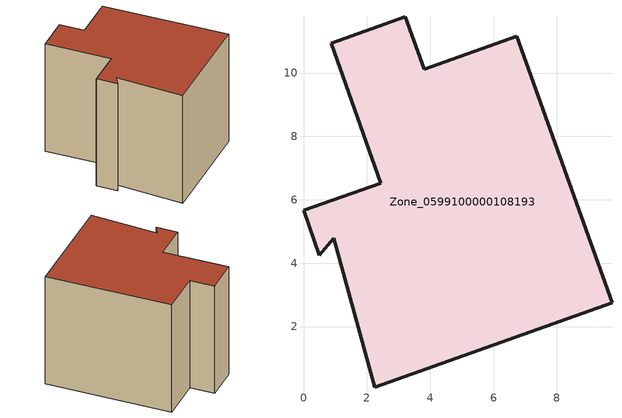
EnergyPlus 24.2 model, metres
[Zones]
Zone_0599100000108193
 floor ground (C_G): 2.44,6.52 0.88,10.94 3.22,11.77 3.81,10.12 6.73,11.16 9.74,2.75 2.25,0.09 0.96,4.79 0.5,4.24 0,5.66 z0
 wall outside (C_F): 3.81,10.12 3.22,11.77 0.88,10.94 2.44,6.52 0,5.66 0.5,4.24 0.96,4.79 2.25,0.09 9.74,2.75 6.73,11.16 3.81,10.12 z0:8.37
 roof outside (C_R): 0.5,4.24 0.96,4.79 2.25,0.09 9.74,2.75 6.73,11.16 3.81,10.12 3.22,11.77 0.88,10.94 2.44,6.52 0,5.66 z8.37
[BUILDING]
Pand.0599100000108193: North Axis=0; Terrain=City; Loads Convergence Tolerance Value=0.04; Temperature Convergence Tolerance Value=0.4; Solar Distribution=FullExterior; Maximum Number of Warmup Days=25; Minimum Number of Warmup Days=1
[Site:Location]
Rotterdam.The.Hague.AP_ZH_NLD Design_Conditions: Latitude=51.96; Longitude=4.45; Time Zone=1; Elevation=-4.5
[SITE:GROUNDTEMPERATURE:BUILDINGSURFACE]
18, 18, 18, 18, 18, 18, 18, 18, 18, 18, 18, 18
[MATERIAL] Thermal Absorptance=0.9; Solar Absorptance=0.7; Visible Absorptance=0.7
Name | Roughness | Thickness | Conductivity | Density | Specific Heat
G.TC.1975-1991 | MediumSmooth | 0.15 | 0.288461 | 540 | 1210
F.TC.1975-1991 | Rough | 0.3 | 0.230769 | 1920 | 840
R.TC.1975-1991 | MediumRough | 0.2 | 0.153846 | 1500 | 1000
[CONSTRUCTION]
C_G: G.TC.1975-1991
C_F: F.TC.1975-1991
C_R: R.TC.1975-1991
[ZONE]
Zone_0599100000108193: Type=1; Multiplier=1; Ceiling Height=Autocalculate; Volume=Autocalculate; Floor Area=autocalculate; Part of Total Floor Area=Yes
[ZONEINFILTRATION:DESIGNFLOWRATE]
Infil_Zone_0599100000108193: Zone or ZoneList or Space or SpaceList=Zone_0599100000108193; Schedule=AlwaysOn; Design Flow Rate Calculation Method=Flow/Area; Flow Rate per Floor Area=0.003; Constant Term Coefficient=1; Temperature Term Coefficient=0; Velocity Term Coefficient=0; Velocity Squared Term Coefficient=0
[HVACTEMPLATE:ZONE:IDEALLOADSAIRSYSTEM]
Zone_0599100000108193: Maximum Heating Supply Air Temperature=50; Minimum Cooling Supply Air Temperature=13; Maximum Heating Supply Air Humidity Ratio=0.0156; Minimum Cooling Supply Air Humidity Ratio=0.0077; Heating Limit=NoLimit; Cooling Limit=NoLimit; Dehumidification Control Type=ConstantSensibleHeatRatio; Cooling Sensible Heat Ratio=0.7; Dehumidification Setpoint=60; Humidification Control Type=None; Humidification Setpoint=30; Outdoor Air Method=None; Outdoor Air Flow Rate per Person=0.00944; Outdoor Air Flow Rate per Zone Floor Area=0; Outdoor Air Flow Rate per Zone=0; Demand Controlled Ventilation Type=None; Outdoor Air Economizer Type=NoEconomizer; Heat Recovery Type=None; Sensible Heat Recovery Effectiveness=0.7; Latent Heat Recovery Effectiveness=0.65
[ZONECONTROL:THERMOSTAT]
ThermostatControl_Zone_0599100000108193: Zone or ZoneList=Zone_0599100000108193; Control Type Schedule=DualSetpointControlType; Control 1=Thermostat_Zone_0599100000108193; Temperature Difference Between Cutout And Setpoint=0
[THERMOSTATSETPOINT:DUALSETPOINT]
Thermostat_Zone_0599100000108193: Heating Setpoint Temperature Schedule=HeatingSetpoint_Zone_0599100000108193; Cooling Setpoint Temperature Schedule=CoolingSetpoint_Zone_0599100000108193
[SCHEDULE:COMPACT]
HeatingSetpoint_Zone_0599100000108193: Through: 12/31, For: AllDays, Until: 24:00, 21
CoolingSetpoint_Zone_0599100000108193: Through: 12/31, For: AllDays, Until: 24:00, 24
DualSetpointControlType: Through: 12/31, For: AllDays, Until: 24:00, 4
AlwaysOn: Through: 12/31, For: AllDays, Until: 24:00, 1
